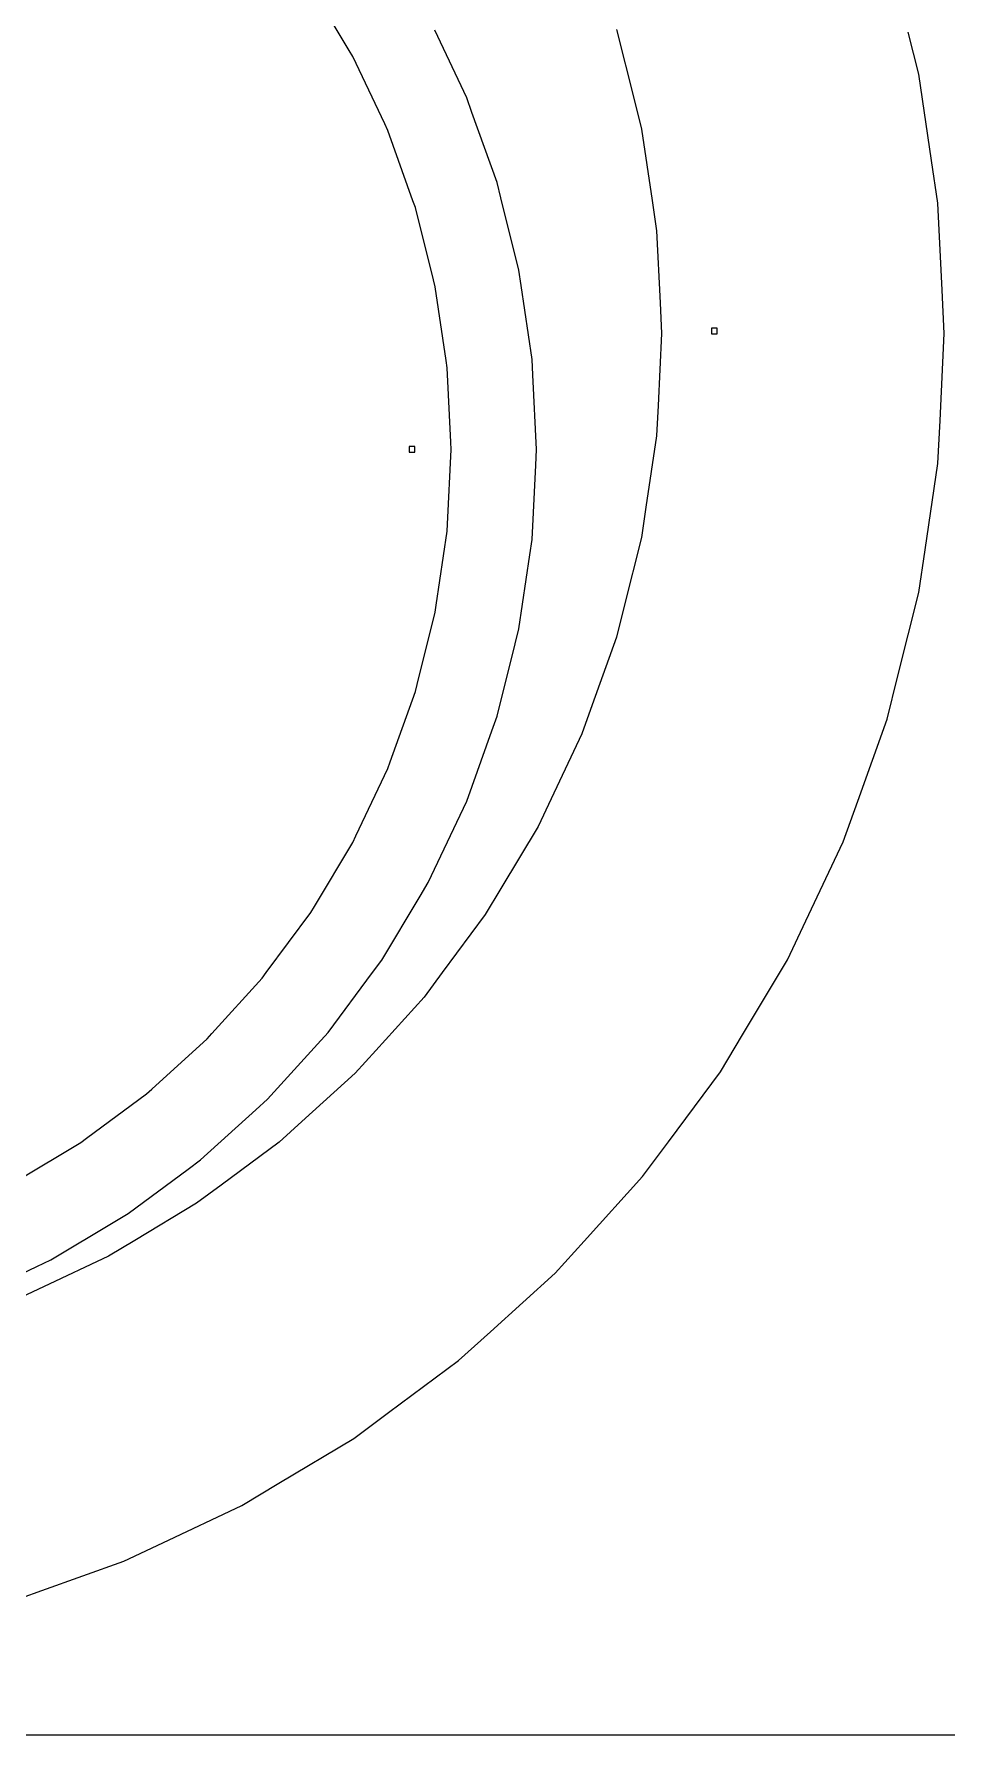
# Model space of a CAD drawing. Header units: centimetres. Extents: x -214 to 137, y -175 to 4.
# Drawn here: x 83.69 to 92.92, y -175.16 to -157.97 of the extents above; entities that cross this region are included whole.
import ezdxf

# ---------------------------------------------------------------- set-up
doc = ezdxf.new("R2010")
doc.units = ezdxf.units.CM
doc.header["$MEASUREMENT"] = 0
doc.layers.add('layer 1', color=7, linetype='Continuous')

msp = doc.modelspace()

# ---------------------------------------------------------------- linework, layer by layer
at = {"layer": 'layer 1', "color": 1, "lineweight": 9}
for points in [[(86.87754, -158.13849), (86.87754, -158.13849), (86.48954, -157.49115), (86.48954, -157.49115)], [(86.87754, -158.13849), (86.87754, -158.13849), (86.48954, -157.49115), (86.48954, -157.49115)], [(86.87754, -158.13849), (86.87754, -158.13849), (86.48954, -157.49115), (86.48954, -157.49115)], [(86.87754, -158.13849), (86.87754, -158.13849), (86.48954, -157.49115), (86.48954, -157.49115)], [(86.87754, -158.13849), (86.87754, -158.13849), (86.48954, -157.49115), (86.48954, -157.49115)], [(86.91458, -158.20032), (86.91458, -158.20032), (86.87754, -158.13849), (86.87754, -158.13849)], [(86.91458, -158.20032), (86.91458, -158.20032), (86.87754, -158.13849), (86.87754, -158.13849)], [(86.91458, -158.20032), (86.91458, -158.20032), (86.87754, -158.13849), (86.87754, -158.13849)], [(86.91458, -158.20032), (86.91458, -158.20032), (86.87754, -158.13849), (86.87754, -158.13849)], [(86.91458, -158.20032), (86.91458, -158.20032), (86.87754, -158.13849), (86.87754, -158.13849)], [(87.23727, -158.88256), (87.23727, -158.88256), (86.91458, -158.20032), (86.91458, -158.20032)], [(87.23727, -158.88256), (87.23727, -158.88256), (86.91458, -158.20032), (86.91458, -158.20032)], [(87.23727, -158.88256), (87.23727, -158.88256), (86.91458, -158.20032), (86.91458, -158.20032)], [(87.23727, -158.88256), (87.23727, -158.88256), (86.91458, -158.20032), (86.91458, -158.20032)], [(87.23727, -158.88256), (87.23727, -158.88256), (86.91458, -158.20032), (86.91458, -158.20032)], [(87.26806, -158.94769), (87.26806, -158.94769), (87.23727, -158.88256), (87.23727, -158.88256)], [(87.26806, -158.94769), (87.26806, -158.94769), (87.23727, -158.88256), (87.23727, -158.88256)], [(87.26806, -158.94769), (87.26806, -158.94769), (87.23727, -158.88256), (87.23727, -158.88256)], [(87.26806, -158.94769), (87.26806, -158.94769), (87.23727, -158.88256), (87.23727, -158.88256)], [(87.26806, -158.94769), (87.26806, -158.94769), (87.23727, -158.88256), (87.23727, -158.88256)], [(87.52231, -159.65829), (87.52231, -159.65829), (87.26806, -158.94769), (87.26806, -158.94769)], [(87.52231, -159.65829), (87.52231, -159.65829), (87.26806, -158.94769), (87.26806, -158.94769)], [(87.52231, -159.65829), (87.52231, -159.65829), (87.26806, -158.94769), (87.26806, -158.94769)], [(87.52231, -159.65829), (87.52231, -159.65829), (87.26806, -158.94769), (87.26806, -158.94769)], [(87.52231, -159.65829), (87.52231, -159.65829), (87.26806, -158.94769), (87.26806, -158.94769)], [(87.5466, -159.72612), (87.5466, -159.72612), (87.52231, -159.65829), (87.52231, -159.65829)], [(87.5466, -159.72612), (87.5466, -159.72612), (87.52231, -159.65829), (87.52231, -159.65829)], [(87.5466, -159.72612), (87.5466, -159.72612), (87.52231, -159.65829), (87.52231, -159.65829)], [(87.5466, -159.72612), (87.5466, -159.72612), (87.52231, -159.65829), (87.52231, -159.65829)], [(87.5466, -159.72612), (87.5466, -159.72612), (87.52231, -159.65829), (87.52231, -159.65829)], [(87.72998, -160.45823), (87.72998, -160.45823), (87.5466, -159.72612), (87.5466, -159.72612)], [(87.72998, -160.45823), (87.72998, -160.45823), (87.5466, -159.72612), (87.5466, -159.72612)], [(87.72998, -160.45823), (87.72998, -160.45823), (87.5466, -159.72612), (87.5466, -159.72612)], [(87.72998, -160.45823), (87.72998, -160.45823), (87.5466, -159.72612), (87.5466, -159.72612)], [(87.72998, -160.45823), (87.72998, -160.45823), (87.5466, -159.72612), (87.5466, -159.72612)], [(87.74748, -160.52812), (87.74748, -160.52812), (87.72998, -160.45823), (87.72998, -160.45823)], [(87.74748, -160.52812), (87.74748, -160.52812), (87.72998, -160.45823), (87.72998, -160.45823)], [(87.74748, -160.52812), (87.74748, -160.52812), (87.72998, -160.45823), (87.72998, -160.45823)], [(87.74748, -160.52812), (87.74748, -160.52812), (87.72998, -160.45823), (87.72998, -160.45823)], [(87.74748, -160.52812), (87.74748, -160.52812), (87.72998, -160.45823), (87.72998, -160.45823)], [(87.85821, -161.27467), (87.85821, -161.27467), (87.74748, -160.52812), (87.74748, -160.52812)], [(87.85821, -161.27467), (87.85821, -161.27467), (87.74748, -160.52812), (87.74748, -160.52812)], [(87.85821, -161.27467), (87.85821, -161.27467), (87.74748, -160.52812), (87.74748, -160.52812)], [(87.85821, -161.27467), (87.85821, -161.27467), (87.74748, -160.52812), (87.74748, -160.52812)], [(87.85821, -161.27467), (87.85821, -161.27467), (87.74748, -160.52812), (87.74748, -160.52812)], [(87.86881, -161.34594), (87.86881, -161.34594), (87.85821, -161.27467), (87.85821, -161.27467)], [(87.86881, -161.34594), (87.86881, -161.34594), (87.85821, -161.27467), (87.85821, -161.27467)], [(87.86881, -161.34594), (87.86881, -161.34594), (87.85821, -161.27467), (87.85821, -161.27467)], [(87.86881, -161.34594), (87.86881, -161.34594), (87.85821, -161.27467), (87.85821, -161.27467)], [(87.86881, -161.34594), (87.86881, -161.34594), (87.85821, -161.27467), (87.85821, -161.27467)], [(87.90582, -162.09973), (87.90582, -162.09973), (87.86881, -161.34594), (87.86881, -161.34594)], [(87.90582, -162.09973), (87.90582, -162.09973), (87.86881, -161.34594), (87.86881, -161.34594)], [(87.90582, -162.09973), (87.90582, -162.09973), (87.86881, -161.34594), (87.86881, -161.34594)], [(87.90582, -162.09973), (87.90582, -162.09973), (87.86881, -161.34594), (87.86881, -161.34594)], [(87.90582, -162.09973), (87.90582, -162.09973), (87.86881, -161.34594), (87.86881, -161.34594)], [(87.90936, -162.17171), (87.90936, -162.17171), (87.90582, -162.09973), (87.90582, -162.09973)], [(87.90936, -162.17171), (87.90936, -162.17171), (87.90582, -162.09973), (87.90582, -162.09973)], [(87.90936, -162.17171), (87.90936, -162.17171), (87.90582, -162.09973), (87.90582, -162.09973)], [(87.90936, -162.17171), (87.90936, -162.17171), (87.90582, -162.09973), (87.90582, -162.09973)], [(87.90936, -162.17171), (87.90936, -162.17171), (87.90582, -162.09973), (87.90582, -162.09973)], [(87.87234, -162.9255), (87.87234, -162.9255), (87.90936, -162.17171), (87.90936, -162.17171)], [(87.87234, -162.9255), (87.87234, -162.9255), (87.90936, -162.17171), (87.90936, -162.17171)], [(87.87234, -162.9255), (87.87234, -162.9255), (87.90936, -162.17171), (87.90936, -162.17171)], [(87.87234, -162.9255), (87.87234, -162.9255), (87.90936, -162.17171), (87.90936, -162.17171)], [(87.87234, -162.9255), (87.87234, -162.9255), (87.90936, -162.17171), (87.90936, -162.17171)], [(87.8688, -162.9975), (87.8688, -162.9975), (87.87234, -162.9255), (87.87234, -162.9255)], [(87.8688, -162.9975), (87.8688, -162.9975), (87.87234, -162.9255), (87.87234, -162.9255)], [(87.8688, -162.9975), (87.8688, -162.9975), (87.87234, -162.9255), (87.87234, -162.9255)], [(87.8688, -162.9975), (87.8688, -162.9975), (87.87234, -162.9255), (87.87234, -162.9255)], [(87.8688, -162.9975), (87.8688, -162.9975), (87.87234, -162.9255), (87.87234, -162.9255)], [(87.75804, -163.74401), (87.75804, -163.74401), (87.8688, -162.9975), (87.8688, -162.9975)], [(87.75804, -163.74401), (87.75804, -163.74401), (87.8688, -162.9975), (87.8688, -162.9975)], [(87.75804, -163.74401), (87.75804, -163.74401), (87.8688, -162.9975), (87.8688, -162.9975)], [(87.75804, -163.74401), (87.75804, -163.74401), (87.8688, -162.9975), (87.8688, -162.9975)], [(87.75804, -163.74401), (87.75804, -163.74401), (87.8688, -162.9975), (87.8688, -162.9975)], [(87.56409, -164.54741), (87.56409, -164.54741), (87.74748, -163.81531), (87.74748, -163.81531)], [(87.56409, -164.54741), (87.56409, -164.54741), (87.74748, -163.81531), (87.74748, -163.81531)], [(87.56409, -164.54741), (87.56409, -164.54741), (87.74748, -163.81531), (87.74748, -163.81531)], [(87.56409, -164.54741), (87.56409, -164.54741), (87.74748, -163.81531), (87.74748, -163.81531)], [(87.56409, -164.54741), (87.56409, -164.54741), (87.74748, -163.81531), (87.74748, -163.81531)], [(87.74748, -163.81531), (87.74748, -163.81531), (87.75804, -163.74401), (87.75804, -163.74401)], [(87.74748, -163.81531), (87.74748, -163.81531), (87.75804, -163.74401), (87.75804, -163.74401)], [(87.74748, -163.81531), (87.74748, -163.81531), (87.75804, -163.74401), (87.75804, -163.74401)], [(87.74748, -163.81531), (87.74748, -163.81531), (87.75804, -163.74401), (87.75804, -163.74401)], [(87.74748, -163.81531), (87.74748, -163.81531), (87.75804, -163.74401), (87.75804, -163.74401)], [(87.29233, -165.3279), (87.29233, -165.3279), (87.5466, -164.61729), (87.5466, -164.61729)], [(87.29233, -165.3279), (87.29233, -165.3279), (87.5466, -164.61729), (87.5466, -164.61729)], [(87.29233, -165.3279), (87.29233, -165.3279), (87.5466, -164.61729), (87.5466, -164.61729)], [(87.29233, -165.3279), (87.29233, -165.3279), (87.5466, -164.61729), (87.5466, -164.61729)], [(87.29233, -165.3279), (87.29233, -165.3279), (87.5466, -164.61729), (87.5466, -164.61729)], [(87.5466, -164.61729), (87.5466, -164.61729), (87.56409, -164.54741), (87.56409, -164.54741)], [(87.5466, -164.61729), (87.5466, -164.61729), (87.56409, -164.54741), (87.56409, -164.54741)], [(87.5466, -164.61729), (87.5466, -164.61729), (87.56409, -164.54741), (87.56409, -164.54741)], [(87.5466, -164.61729), (87.5466, -164.61729), (87.56409, -164.54741), (87.56409, -164.54741)], [(87.5466, -164.61729), (87.5466, -164.61729), (87.56409, -164.54741), (87.56409, -164.54741)], [(87.26804, -165.39575), (87.26804, -165.39575), (87.29233, -165.3279), (87.29233, -165.3279)], [(87.26804, -165.39575), (87.26804, -165.39575), (87.29233, -165.3279), (87.29233, -165.3279)], [(87.26804, -165.39575), (87.26804, -165.39575), (87.29233, -165.3279), (87.29233, -165.3279)], [(87.26804, -165.39575), (87.26804, -165.39575), (87.29233, -165.3279), (87.29233, -165.3279)], [(87.26804, -165.39575), (87.26804, -165.39575), (87.29233, -165.3279), (87.29233, -165.3279)], [(86.94539, -166.07797), (86.94539, -166.07797), (87.26804, -165.39575), (87.26804, -165.39575)], [(86.94539, -166.07797), (86.94539, -166.07797), (87.26804, -165.39575), (87.26804, -165.39575)], [(86.94539, -166.07797), (86.94539, -166.07797), (87.26804, -165.39575), (87.26804, -165.39575)], [(86.94539, -166.07797), (86.94539, -166.07797), (87.26804, -165.39575), (87.26804, -165.39575)], [(86.94539, -166.07797), (86.94539, -166.07797), (87.26804, -165.39575), (87.26804, -165.39575)], [(86.52656, -166.79046), (86.52656, -166.79046), (86.91457, -166.14313), (86.91457, -166.14313)], [(86.52656, -166.79046), (86.52656, -166.79046), (86.91457, -166.14313), (86.91457, -166.14313)], [(86.52656, -166.79046), (86.52656, -166.79046), (86.91457, -166.14313), (86.91457, -166.14313)], [(86.52656, -166.79046), (86.52656, -166.79046), (86.91457, -166.14313), (86.91457, -166.14313)], [(86.52656, -166.79046), (86.52656, -166.79046), (86.91457, -166.14313), (86.91457, -166.14313)], [(86.91457, -166.14313), (86.91457, -166.14313), (86.94539, -166.07797), (86.94539, -166.07797)], [(86.91457, -166.14313), (86.91457, -166.14313), (86.94539, -166.07797), (86.94539, -166.07797)], [(86.91457, -166.14313), (86.91457, -166.14313), (86.94539, -166.07797), (86.94539, -166.07797)], [(86.91457, -166.14313), (86.91457, -166.14313), (86.94539, -166.07797), (86.94539, -166.07797)], [(86.91457, -166.14313), (86.91457, -166.14313), (86.94539, -166.07797), (86.94539, -166.07797)], [(86.03993, -167.45847), (86.03993, -167.45847), (86.48953, -166.85226), (86.48953, -166.85226)], [(86.03993, -167.45847), (86.03993, -167.45847), (86.48953, -166.85226), (86.48953, -166.85226)], [(86.03993, -167.45847), (86.03993, -167.45847), (86.48953, -166.85226), (86.48953, -166.85226)], [(86.03993, -167.45847), (86.03993, -167.45847), (86.48953, -166.85226), (86.48953, -166.85226)], [(86.03993, -167.45847), (86.03993, -167.45847), (86.48953, -166.85226), (86.48953, -166.85226)], [(86.48953, -166.85226), (86.48953, -166.85226), (86.52656, -166.79046), (86.52656, -166.79046)], [(86.48953, -166.85226), (86.48953, -166.85226), (86.52656, -166.79046), (86.52656, -166.79046)], [(86.48953, -166.85226), (86.48953, -166.85226), (86.52656, -166.79046), (86.52656, -166.79046)], [(86.48953, -166.85226), (86.48953, -166.85226), (86.52656, -166.79046), (86.52656, -166.79046)], [(86.48953, -166.85226), (86.48953, -166.85226), (86.52656, -166.79046), (86.52656, -166.79046)], [(85.49019, -168.07552), (85.49019, -168.07552), (85.997, -167.51635), (85.997, -167.51635)], [(85.49019, -168.07552), (85.49019, -168.07552), (85.997, -167.51635), (85.997, -167.51635)], [(85.49019, -168.07552), (85.49019, -168.07552), (85.997, -167.51635), (85.997, -167.51635)], [(85.49019, -168.07552), (85.49019, -168.07552), (85.997, -167.51635), (85.997, -167.51635)], [(85.49019, -168.07552), (85.49019, -168.07552), (85.997, -167.51635), (85.997, -167.51635)], [(85.997, -167.51635), (85.997, -167.51635), (86.03993, -167.45847), (86.03993, -167.45847)], [(85.997, -167.51635), (85.997, -167.51635), (86.03993, -167.45847), (86.03993, -167.45847)], [(85.997, -167.51635), (85.997, -167.51635), (86.03993, -167.45847), (86.03993, -167.45847)], [(85.997, -167.51635), (85.997, -167.51635), (86.03993, -167.45847), (86.03993, -167.45847)], [(85.997, -167.51635), (85.997, -167.51635), (86.03993, -167.45847), (86.03993, -167.45847)], [(85.44178, -168.12894), (85.44178, -168.12894), (85.49019, -168.07552), (85.49019, -168.07552)], [(85.44178, -168.12894), (85.44178, -168.12894), (85.49019, -168.07552), (85.49019, -168.07552)], [(85.44178, -168.12894), (85.44178, -168.12894), (85.49019, -168.07552), (85.49019, -168.07552)], [(85.44178, -168.12894), (85.44178, -168.12894), (85.49019, -168.07552), (85.49019, -168.07552)], [(85.44178, -168.12894), (85.44178, -168.12894), (85.49019, -168.07552), (85.49019, -168.07552)], [(84.88259, -168.63575), (84.88259, -168.63575), (85.44178, -168.12894), (85.44178, -168.12894)], [(84.88259, -168.63575), (84.88259, -168.63575), (85.44178, -168.12894), (85.44178, -168.12894)], [(84.88259, -168.63575), (84.88259, -168.63575), (85.44178, -168.12894), (85.44178, -168.12894)], [(84.88259, -168.63575), (84.88259, -168.63575), (85.44178, -168.12894), (85.44178, -168.12894)], [(84.88259, -168.63575), (84.88259, -168.63575), (85.44178, -168.12894), (85.44178, -168.12894)], [(84.22299, -169.13373), (84.22299, -169.13373), (84.82919, -168.68416), (84.82919, -168.68416)], [(84.22299, -169.13373), (84.22299, -169.13373), (84.82919, -168.68416), (84.82919, -168.68416)], [(84.22299, -169.13373), (84.22299, -169.13373), (84.82919, -168.68416), (84.82919, -168.68416)], [(84.22299, -169.13373), (84.22299, -169.13373), (84.82919, -168.68416), (84.82919, -168.68416)], [(84.22299, -169.13373), (84.22299, -169.13373), (84.82919, -168.68416), (84.82919, -168.68416)], [(84.82919, -168.68416), (84.82919, -168.68416), (84.88259, -168.63575), (84.88259, -168.63575)], [(84.82919, -168.68416), (84.82919, -168.68416), (84.88259, -168.63575), (84.88259, -168.63575)], [(84.82919, -168.68416), (84.82919, -168.68416), (84.88259, -168.63575), (84.88259, -168.63575)], [(84.82919, -168.68416), (84.82919, -168.68416), (84.88259, -168.63575), (84.88259, -168.63575)], [(84.82919, -168.68416), (84.82919, -168.68416), (84.88259, -168.63575), (84.88259, -168.63575)], [(84.16512, -169.17666), (84.16512, -169.17666), (84.22299, -169.13373), (84.22299, -169.13373)], [(84.16512, -169.17666), (84.16512, -169.17666), (84.22299, -169.13373), (84.22299, -169.13373)], [(84.16512, -169.17666), (84.16512, -169.17666), (84.22299, -169.13373), (84.22299, -169.13373)], [(84.16512, -169.17666), (84.16512, -169.17666), (84.22299, -169.13373), (84.22299, -169.13373)], [(84.16512, -169.17666), (84.16512, -169.17666), (84.22299, -169.13373), (84.22299, -169.13373)], [(83.5178, -169.56463), (83.5178, -169.56463), (84.16512, -169.17666), (84.16512, -169.17666)], [(83.5178, -169.56463), (83.5178, -169.56463), (84.16512, -169.17666), (84.16512, -169.17666)], [(83.5178, -169.56463), (83.5178, -169.56463), (84.16512, -169.17666), (84.16512, -169.17666)], [(83.5178, -169.56463), (83.5178, -169.56463), (84.16512, -169.17666), (84.16512, -169.17666)], [(83.5178, -169.56463), (83.5178, -169.56463), (84.16512, -169.17666), (84.16512, -169.17666)]]:
    msp.add_open_spline(points, degree=3, dxfattribs=at)
at = {"layer": 'layer 1', "color": 5, "lineweight": 9}
for points in [[(88.06534, -158.61746), (88.06534, -158.61746), (87.74311, -157.93618), (87.74311, -157.93618)], [(88.06534, -158.61746), (88.06534, -158.61746), (87.74311, -157.93618), (87.74311, -157.93618)], [(88.06534, -158.61746), (88.06534, -158.61746), (87.74311, -157.93618), (87.74311, -157.93618)], [(88.06534, -158.61746), (88.06534, -158.61746), (87.74311, -157.93618), (87.74311, -157.93618)], [(88.06534, -158.61746), (88.06534, -158.61746), (87.74311, -157.93618), (87.74311, -157.93618)], [(89.58003, -157.92944), (89.58003, -157.92944), (89.75713, -158.63649), (89.75713, -158.63649)], [(92.63448, -158.37855), (92.63448, -158.37855), (92.52855, -157.95566), (92.52855, -157.95566)], [(92.7639, -159.25106), (92.7639, -159.25106), (92.63448, -158.37855), (92.63448, -158.37855)], [(88.1185, -158.76605), (88.1185, -158.76605), (88.06534, -158.61746), (88.06534, -158.61746)], [(88.1185, -158.76605), (88.1185, -158.76605), (88.06534, -158.61746), (88.06534, -158.61746)], [(88.1185, -158.76605), (88.1185, -158.76605), (88.06534, -158.61746), (88.06534, -158.61746)], [(88.1185, -158.76605), (88.1185, -158.76605), (88.06534, -158.61746), (88.06534, -158.61746)], [(88.1185, -158.76605), (88.1185, -158.76605), (88.06534, -158.61746), (88.06534, -158.61746)], [(89.75713, -158.63649), (89.75713, -158.63649), (89.83214, -158.93596), (89.83214, -158.93596)], [(88.37239, -159.47563), (88.37239, -159.47563), (88.1185, -158.76605), (88.1185, -158.76605)], [(88.37239, -159.47563), (88.37239, -159.47563), (88.1185, -158.76605), (88.1185, -158.76605)], [(88.37239, -159.47563), (88.37239, -159.47563), (88.1185, -158.76605), (88.1185, -158.76605)], [(88.37239, -159.47563), (88.37239, -159.47563), (88.1185, -158.76605), (88.1185, -158.76605)], [(88.37239, -159.47563), (88.37239, -159.47563), (88.1185, -158.76605), (88.1185, -158.76605)], [(89.83214, -158.93596), (89.83214, -158.93596), (89.93909, -159.65696), (89.93909, -159.65696)], [(92.82786, -159.6823), (92.82786, -159.6823), (92.7639, -159.25106), (92.7639, -159.25106)], [(88.41074, -159.62872), (88.41074, -159.62872), (88.37239, -159.47563), (88.37239, -159.47563)], [(88.41074, -159.62872), (88.41074, -159.62872), (88.37239, -159.47563), (88.37239, -159.47563)], [(88.41074, -159.62872), (88.41074, -159.62872), (88.37239, -159.47563), (88.37239, -159.47563)], [(88.41074, -159.62872), (88.41074, -159.62872), (88.37239, -159.47563), (88.37239, -159.47563)], [(88.41074, -159.62872), (88.41074, -159.62872), (88.37239, -159.47563), (88.37239, -159.47563)], [(88.59385, -160.35978), (88.59385, -160.35978), (88.41074, -159.62872), (88.41074, -159.62872)], [(88.59385, -160.35978), (88.59385, -160.35978), (88.41074, -159.62872), (88.41074, -159.62872)], [(88.59385, -160.35978), (88.59385, -160.35978), (88.41074, -159.62872), (88.41074, -159.62872)], [(88.59385, -160.35978), (88.59385, -160.35978), (88.41074, -159.62872), (88.41074, -159.62872)], [(88.59385, -160.35978), (88.59385, -160.35978), (88.41074, -159.62872), (88.41074, -159.62872)], [(89.93909, -159.65696), (89.93909, -159.65696), (89.98439, -159.96234), (89.98439, -159.96234)], [(92.87114, -160.56329), (92.87114, -160.56329), (92.82786, -159.6823), (92.82786, -159.6823)], [(89.98439, -159.96234), (89.98439, -159.96234), (90.02015, -160.69036), (90.02015, -160.69036)], [(88.61701, -160.51588), (88.61701, -160.51588), (88.59385, -160.35978), (88.59385, -160.35978)], [(88.61701, -160.51588), (88.61701, -160.51588), (88.59385, -160.35978), (88.59385, -160.35978)], [(88.61701, -160.51588), (88.61701, -160.51588), (88.59385, -160.35978), (88.59385, -160.35978)], [(88.61701, -160.51588), (88.61701, -160.51588), (88.59385, -160.35978), (88.59385, -160.35978)], [(88.61701, -160.51588), (88.61701, -160.51588), (88.59385, -160.35978), (88.59385, -160.35978)], [(88.72759, -161.26137), (88.72759, -161.26137), (88.61701, -160.51588), (88.61701, -160.51588)], [(88.72759, -161.26137), (88.72759, -161.26137), (88.61701, -160.51588), (88.61701, -160.51588)], [(88.72759, -161.26137), (88.72759, -161.26137), (88.61701, -160.51588), (88.61701, -160.51588)], [(88.72759, -161.26137), (88.72759, -161.26137), (88.61701, -160.51588), (88.61701, -160.51588)], [(88.72759, -161.26137), (88.72759, -161.26137), (88.61701, -160.51588), (88.61701, -160.51588)], [(90.02015, -160.69036), (90.02015, -160.69036), (90.0353, -160.99871), (90.0353, -160.99871)], [(92.89253, -160.99872), (92.89253, -160.99872), (92.87114, -160.56329), (92.87114, -160.56329)], [(90.0353, -160.99871), (90.0353, -160.99871), (89.99953, -161.72673), (89.99953, -161.72673)], [(90.59621, -160.94628), (90.59621, -160.94628), (90.53906, -160.94628), (90.53906, -160.94628)], [(90.53906, -160.94628), (90.53906, -160.94628), (90.53906, -161.00343), (90.53906, -161.00343)], [(90.53906, -161.00343), (90.53906, -161.00343), (90.59621, -161.00343), (90.59621, -161.00343)], [(90.59621, -161.00343), (90.59621, -161.00343), (90.59621, -160.94628), (90.59621, -160.94628)], [(92.84925, -161.87971), (92.84925, -161.87971), (92.89253, -160.99872), (92.89253, -160.99872)], [(88.73533, -161.41899), (88.73533, -161.41899), (88.72759, -161.26137), (88.72759, -161.26137)], [(88.73533, -161.41899), (88.73533, -161.41899), (88.72759, -161.26137), (88.72759, -161.26137)], [(88.73533, -161.41899), (88.73533, -161.41899), (88.72759, -161.26137), (88.72759, -161.26137)], [(88.73533, -161.41899), (88.73533, -161.41899), (88.72759, -161.26137), (88.72759, -161.26137)], [(88.73533, -161.41899), (88.73533, -161.41899), (88.72759, -161.26137), (88.72759, -161.26137)], [(88.77231, -162.17172), (88.77231, -162.17172), (88.73533, -161.41899), (88.73533, -161.41899)], [(88.77231, -162.17172), (88.77231, -162.17172), (88.73533, -161.41899), (88.73533, -161.41899)], [(88.77231, -162.17172), (88.77231, -162.17172), (88.73533, -161.41899), (88.73533, -161.41899)], [(88.77231, -162.17172), (88.77231, -162.17172), (88.73533, -161.41899), (88.73533, -161.41899)], [(88.77231, -162.17172), (88.77231, -162.17172), (88.73533, -161.41899), (88.73533, -161.41899)], [(89.99953, -161.72673), (89.99953, -161.72673), (89.98438, -162.03508), (89.98438, -162.03508)], [(92.82785, -162.31515), (92.82785, -162.31515), (92.84925, -161.87971), (92.84925, -161.87971)], [(89.98438, -162.03508), (89.98438, -162.03508), (89.87743, -162.75608), (89.87743, -162.75608)], [(87.54141, -162.14311), (87.54141, -162.14311), (87.48426, -162.14311), (87.48426, -162.14311)], [(87.48426, -162.14311), (87.48426, -162.14311), (87.48426, -162.20026), (87.48426, -162.20026)], [(87.54141, -162.14311), (87.54141, -162.14311), (87.48426, -162.14311), (87.48426, -162.14311)], [(87.48426, -162.14311), (87.48426, -162.14311), (87.48426, -162.20026), (87.48426, -162.20026)], [(87.54141, -162.14311), (87.54141, -162.14311), (87.48426, -162.14311), (87.48426, -162.14311)], [(87.48426, -162.14311), (87.48426, -162.14311), (87.48426, -162.20026), (87.48426, -162.20026)], [(87.54141, -162.14311), (87.54141, -162.14311), (87.48426, -162.14311), (87.48426, -162.14311)], [(87.48426, -162.14311), (87.48426, -162.14311), (87.48426, -162.20026), (87.48426, -162.20026)], [(87.54141, -162.14311), (87.54141, -162.14311), (87.48426, -162.14311), (87.48426, -162.14311)], [(87.48426, -162.14311), (87.48426, -162.14311), (87.48426, -162.20026), (87.48426, -162.20026)], [(87.48426, -162.20026), (87.48426, -162.20026), (87.54141, -162.20026), (87.54141, -162.20026)], [(87.48426, -162.20026), (87.48426, -162.20026), (87.54141, -162.20026), (87.54141, -162.20026)], [(87.48426, -162.20026), (87.48426, -162.20026), (87.54141, -162.20026), (87.54141, -162.20026)], [(87.48426, -162.20026), (87.48426, -162.20026), (87.54141, -162.20026), (87.54141, -162.20026)], [(87.48426, -162.20026), (87.48426, -162.20026), (87.54141, -162.20026), (87.54141, -162.20026)], [(87.54141, -162.20026), (87.54141, -162.20026), (87.54141, -162.14311), (87.54141, -162.14311)], [(87.54141, -162.20026), (87.54141, -162.20026), (87.54141, -162.14311), (87.54141, -162.14311)], [(87.54141, -162.20026), (87.54141, -162.20026), (87.54141, -162.14311), (87.54141, -162.14311)], [(87.54141, -162.20026), (87.54141, -162.20026), (87.54141, -162.14311), (87.54141, -162.14311)], [(87.54141, -162.20026), (87.54141, -162.20026), (87.54141, -162.14311), (87.54141, -162.14311)], [(88.76456, -162.32935), (88.76456, -162.32935), (88.77231, -162.17172), (88.77231, -162.17172)], [(88.76456, -162.32935), (88.76456, -162.32935), (88.77231, -162.17172), (88.77231, -162.17172)], [(88.76456, -162.32935), (88.76456, -162.32935), (88.77231, -162.17172), (88.77231, -162.17172)], [(88.76456, -162.32935), (88.76456, -162.32935), (88.77231, -162.17172), (88.77231, -162.17172)], [(88.76456, -162.32935), (88.76456, -162.32935), (88.77231, -162.17172), (88.77231, -162.17172)], [(88.72758, -163.08208), (88.72758, -163.08208), (88.76456, -162.32935), (88.76456, -162.32935)], [(88.72758, -163.08208), (88.72758, -163.08208), (88.76456, -162.32935), (88.76456, -162.32935)], [(88.72758, -163.08208), (88.72758, -163.08208), (88.76456, -162.32935), (88.76456, -162.32935)], [(88.72758, -163.08208), (88.72758, -163.08208), (88.76456, -162.32935), (88.76456, -162.32935)], [(88.72758, -163.08208), (88.72758, -163.08208), (88.76456, -162.32935), (88.76456, -162.32935)], [(92.69843, -163.18765), (92.69843, -163.18765), (92.82785, -162.31515), (92.82785, -162.31515)], [(89.87743, -162.75608), (89.87743, -162.75608), (89.83212, -163.06146), (89.83212, -163.06146)], [(88.70442, -163.23819), (88.70442, -163.23819), (88.72758, -163.08208), (88.72758, -163.08208)], [(88.70442, -163.23819), (88.70442, -163.23819), (88.72758, -163.08208), (88.72758, -163.08208)], [(88.70442, -163.23819), (88.70442, -163.23819), (88.72758, -163.08208), (88.72758, -163.08208)], [(88.70442, -163.23819), (88.70442, -163.23819), (88.72758, -163.08208), (88.72758, -163.08208)], [(88.70442, -163.23819), (88.70442, -163.23819), (88.72758, -163.08208), (88.72758, -163.08208)], [(89.83212, -163.06146), (89.83212, -163.06146), (89.65502, -163.76851), (89.65502, -163.76851)], [(88.59384, -163.98366), (88.59384, -163.98366), (88.70442, -163.23819), (88.70442, -163.23819)], [(88.59384, -163.98366), (88.59384, -163.98366), (88.70442, -163.23819), (88.70442, -163.23819)], [(88.59384, -163.98366), (88.59384, -163.98366), (88.70442, -163.23819), (88.70442, -163.23819)], [(88.59384, -163.98366), (88.59384, -163.98366), (88.70442, -163.23819), (88.70442, -163.23819)], [(88.59384, -163.98366), (88.59384, -163.98366), (88.70442, -163.23819), (88.70442, -163.23819)], [(92.63446, -163.61889), (92.63446, -163.61889), (92.69843, -163.18765), (92.69843, -163.18765)], [(92.42014, -164.4745), (92.42014, -164.4745), (92.63446, -163.61889), (92.63446, -163.61889)], [(89.65502, -163.76851), (89.65502, -163.76851), (89.58, -164.06798), (89.58, -164.06798)], [(88.5555, -164.13675), (88.5555, -164.13675), (88.59384, -163.98366), (88.59384, -163.98366)], [(88.5555, -164.13675), (88.5555, -164.13675), (88.59384, -163.98366), (88.59384, -163.98366)], [(88.5555, -164.13675), (88.5555, -164.13675), (88.59384, -163.98366), (88.59384, -163.98366)], [(88.5555, -164.13675), (88.5555, -164.13675), (88.59384, -163.98366), (88.59384, -163.98366)], [(88.5555, -164.13675), (88.5555, -164.13675), (88.59384, -163.98366), (88.59384, -163.98366)], [(88.37238, -164.8678), (88.37238, -164.8678), (88.5555, -164.13675), (88.5555, -164.13675)], [(88.37238, -164.8678), (88.37238, -164.8678), (88.5555, -164.13675), (88.5555, -164.13675)], [(88.37238, -164.8678), (88.37238, -164.8678), (88.5555, -164.13675), (88.5555, -164.13675)], [(88.37238, -164.8678), (88.37238, -164.8678), (88.5555, -164.13675), (88.5555, -164.13675)], [(88.37238, -164.8678), (88.37238, -164.8678), (88.5555, -164.13675), (88.5555, -164.13675)], [(89.58, -164.06798), (89.58, -164.06798), (89.33444, -164.75427), (89.33444, -164.75427)], [(92.31421, -164.8974), (92.31421, -164.8974), (92.42014, -164.4745), (92.42014, -164.4745)], [(89.33444, -164.75427), (89.33444, -164.75427), (89.23044, -165.04494), (89.23044, -165.04494)], [(88.06531, -165.72597), (88.06531, -165.72597), (88.31921, -165.01639), (88.31921, -165.01639)], [(88.06531, -165.72597), (88.06531, -165.72597), (88.31921, -165.01639), (88.31921, -165.01639)], [(88.06531, -165.72597), (88.06531, -165.72597), (88.31921, -165.01639), (88.31921, -165.01639)], [(88.06531, -165.72597), (88.06531, -165.72597), (88.31921, -165.01639), (88.31921, -165.01639)], [(88.06531, -165.72597), (88.06531, -165.72597), (88.31921, -165.01639), (88.31921, -165.01639)], [(88.31921, -165.01639), (88.31921, -165.01639), (88.37238, -164.8678), (88.37238, -164.8678)], [(88.31921, -165.01639), (88.31921, -165.01639), (88.37238, -164.8678), (88.37238, -164.8678)], [(88.31921, -165.01639), (88.31921, -165.01639), (88.37238, -164.8678), (88.37238, -164.8678)], [(88.31921, -165.01639), (88.31921, -165.01639), (88.37238, -164.8678), (88.37238, -164.8678)], [(88.31921, -165.01639), (88.31921, -165.01639), (88.37238, -164.8678), (88.37238, -164.8678)], [(92.01705, -165.72789), (92.01705, -165.72789), (92.31421, -164.8974), (92.31421, -164.8974)], [(89.23044, -165.04494), (89.23044, -165.04494), (88.91879, -165.70385), (88.91879, -165.70385)], [(88.91879, -165.70385), (88.91879, -165.70385), (88.78679, -165.98294), (88.78679, -165.98294)], [(87.67561, -166.54992), (87.67561, -166.54992), (87.99783, -165.86863), (87.99783, -165.86863)], [(87.67561, -166.54992), (87.67561, -166.54992), (87.99783, -165.86863), (87.99783, -165.86863)], [(87.67561, -166.54992), (87.67561, -166.54992), (87.99783, -165.86863), (87.99783, -165.86863)], [(87.67561, -166.54992), (87.67561, -166.54992), (87.99783, -165.86863), (87.99783, -165.86863)], [(87.67561, -166.54992), (87.67561, -166.54992), (87.99783, -165.86863), (87.99783, -165.86863)], [(87.99783, -165.86863), (87.99783, -165.86863), (88.06531, -165.72597), (88.06531, -165.72597)], [(87.99783, -165.86863), (87.99783, -165.86863), (88.06531, -165.72597), (88.06531, -165.72597)], [(87.99783, -165.86863), (87.99783, -165.86863), (88.06531, -165.72597), (88.06531, -165.72597)], [(87.99783, -165.86863), (87.99783, -165.86863), (88.06531, -165.72597), (88.06531, -165.72597)], [(87.99783, -165.86863), (87.99783, -165.86863), (88.06531, -165.72597), (88.06531, -165.72597)], [(91.87018, -166.13837), (91.87018, -166.13837), (92.01705, -165.72789), (92.01705, -165.72789)], [(88.78679, -165.98294), (88.78679, -165.98294), (88.41207, -166.60812), (88.41207, -166.60812)], [(91.49305, -166.93573), (91.49305, -166.93573), (91.87018, -166.13837), (91.87018, -166.13837)], [(87.59448, -166.68528), (87.59448, -166.68528), (87.67561, -166.54992), (87.67561, -166.54992)], [(87.59448, -166.68528), (87.59448, -166.68528), (87.67561, -166.54992), (87.67561, -166.54992)], [(87.59448, -166.68528), (87.59448, -166.68528), (87.67561, -166.54992), (87.67561, -166.54992)], [(87.59448, -166.68528), (87.59448, -166.68528), (87.67561, -166.54992), (87.67561, -166.54992)], [(87.59448, -166.68528), (87.59448, -166.68528), (87.67561, -166.54992), (87.67561, -166.54992)], [(87.20703, -167.33169), (87.20703, -167.33169), (87.59448, -166.68528), (87.59448, -166.68528)], [(87.20703, -167.33169), (87.20703, -167.33169), (87.59448, -166.68528), (87.59448, -166.68528)], [(87.20703, -167.33169), (87.20703, -167.33169), (87.59448, -166.68528), (87.59448, -166.68528)], [(87.20703, -167.33169), (87.20703, -167.33169), (87.59448, -166.68528), (87.59448, -166.68528)], [(87.20703, -167.33169), (87.20703, -167.33169), (87.59448, -166.68528), (87.59448, -166.68528)], [(88.41207, -166.60812), (88.41207, -166.60812), (88.25335, -166.87293), (88.25335, -166.87293)], [(88.25335, -166.87293), (88.25335, -166.87293), (87.81915, -167.45837), (87.81915, -167.45837)], [(91.30665, -167.32983), (91.30665, -167.32983), (91.49305, -166.93573), (91.49305, -166.93573)], [(87.11302, -167.45845), (87.11302, -167.45845), (87.20703, -167.33169), (87.20703, -167.33169)], [(87.11302, -167.45845), (87.11302, -167.45845), (87.20703, -167.33169), (87.20703, -167.33169)], [(87.11302, -167.45845), (87.11302, -167.45845), (87.20703, -167.33169), (87.20703, -167.33169)], [(87.11302, -167.45845), (87.11302, -167.45845), (87.20703, -167.33169), (87.20703, -167.33169)], [(87.11302, -167.45845), (87.11302, -167.45845), (87.20703, -167.33169), (87.20703, -167.33169)], [(90.85318, -168.08639), (90.85318, -168.08639), (91.30665, -167.32983), (91.30665, -167.32983)], [(86.66408, -168.06378), (86.66408, -168.06378), (87.11302, -167.45845), (87.11302, -167.45845)], [(86.66408, -168.06378), (86.66408, -168.06378), (87.11302, -167.45845), (87.11302, -167.45845)], [(86.66408, -168.06378), (86.66408, -168.06378), (87.11302, -167.45845), (87.11302, -167.45845)], [(86.66408, -168.06378), (86.66408, -168.06378), (87.11302, -167.45845), (87.11302, -167.45845)], [(86.66408, -168.06378), (86.66408, -168.06378), (87.11302, -167.45845), (87.11302, -167.45845)], [(87.81915, -167.45837), (87.81915, -167.45837), (87.63524, -167.70634), (87.63524, -167.70634)], [(87.63524, -167.70634), (87.63524, -167.70634), (87.14575, -168.24642), (87.14575, -168.24642)], [(86.5581, -168.18071), (86.5581, -168.18071), (86.66408, -168.06378), (86.66408, -168.06378)], [(86.5581, -168.18071), (86.5581, -168.18071), (86.66408, -168.06378), (86.66408, -168.06378)], [(86.5581, -168.18071), (86.5581, -168.18071), (86.66408, -168.06378), (86.66408, -168.06378)], [(86.5581, -168.18071), (86.5581, -168.18071), (86.66408, -168.06378), (86.66408, -168.06378)], [(86.5581, -168.18071), (86.5581, -168.18071), (86.66408, -168.06378), (86.66408, -168.06378)], [(90.62905, -168.46033), (90.62905, -168.46033), (90.85318, -168.08639), (90.85318, -168.08639)], [(86.05198, -168.73912), (86.05198, -168.73912), (86.5581, -168.18071), (86.5581, -168.18071)], [(86.05198, -168.73912), (86.05198, -168.73912), (86.5581, -168.18071), (86.5581, -168.18071)], [(86.05198, -168.73912), (86.05198, -168.73912), (86.5581, -168.18071), (86.5581, -168.18071)], [(86.05198, -168.73912), (86.05198, -168.73912), (86.5581, -168.18071), (86.5581, -168.18071)], [(86.05198, -168.73912), (86.05198, -168.73912), (86.5581, -168.18071), (86.5581, -168.18071)], [(87.14575, -168.24642), (87.14575, -168.24642), (86.93842, -168.47517), (86.93842, -168.47517)], [(90.10361, -169.1688), (90.10361, -169.1688), (90.62905, -168.46033), (90.62905, -168.46033)], [(86.93842, -168.47517), (86.93842, -168.47517), (86.39835, -168.96466), (86.39835, -168.96466)], [(85.93504, -168.8451), (85.93504, -168.8451), (86.05198, -168.73912), (86.05198, -168.73912)], [(85.93504, -168.8451), (85.93504, -168.8451), (86.05198, -168.73912), (86.05198, -168.73912)], [(85.93504, -168.8451), (85.93504, -168.8451), (86.05198, -168.73912), (86.05198, -168.73912)], [(85.93504, -168.8451), (85.93504, -168.8451), (86.05198, -168.73912), (86.05198, -168.73912)], [(85.93504, -168.8451), (85.93504, -168.8451), (86.05198, -168.73912), (86.05198, -168.73912)], [(85.37664, -169.35121), (85.37664, -169.35121), (85.93504, -168.8451), (85.93504, -168.8451)], [(85.37664, -169.35121), (85.37664, -169.35121), (85.93504, -168.8451), (85.93504, -168.8451)], [(85.37664, -169.35121), (85.37664, -169.35121), (85.93504, -168.8451), (85.93504, -168.8451)], [(85.37664, -169.35121), (85.37664, -169.35121), (85.93504, -168.8451), (85.93504, -168.8451)], [(85.37664, -169.35121), (85.37664, -169.35121), (85.93504, -168.8451), (85.93504, -168.8451)], [(86.39835, -168.96466), (86.39835, -168.96466), (86.1696, -169.17198), (86.1696, -169.17198)], [(86.1696, -169.17198), (86.1696, -169.17198), (85.58414, -169.60618), (85.58414, -169.60618)], [(89.84391, -169.51896), (89.84391, -169.51896), (90.10361, -169.1688), (90.10361, -169.1688)], [(84.64455, -169.89416), (84.64455, -169.89416), (85.24988, -169.44522), (85.24988, -169.44522)], [(84.64455, -169.89416), (84.64455, -169.89416), (85.24988, -169.44522), (85.24988, -169.44522)], [(84.64455, -169.89416), (84.64455, -169.89416), (85.24988, -169.44522), (85.24988, -169.44522)], [(84.64455, -169.89416), (84.64455, -169.89416), (85.24988, -169.44522), (85.24988, -169.44522)], [(84.64455, -169.89416), (84.64455, -169.89416), (85.24988, -169.44522), (85.24988, -169.44522)], [(85.24988, -169.44522), (85.24988, -169.44522), (85.37664, -169.35121), (85.37664, -169.35121)], [(85.24988, -169.44522), (85.24988, -169.44522), (85.37664, -169.35121), (85.37664, -169.35121)], [(85.24988, -169.44522), (85.24988, -169.44522), (85.37664, -169.35121), (85.37664, -169.35121)], [(85.24988, -169.44522), (85.24988, -169.44522), (85.37664, -169.35121), (85.37664, -169.35121)], [(85.24988, -169.44522), (85.24988, -169.44522), (85.37664, -169.35121), (85.37664, -169.35121)], [(85.58414, -169.60618), (85.58414, -169.60618), (85.33617, -169.79009), (85.33617, -169.79009)], [(89.25156, -170.17252), (89.25156, -170.17252), (89.84391, -169.51896), (89.84391, -169.51896)], [(85.33617, -169.79009), (85.33617, -169.79009), (84.71098, -170.16481), (84.71098, -170.16481)], [(83.86277, -170.36274), (83.86277, -170.36274), (84.50919, -169.9753), (84.50919, -169.9753)], [(83.86277, -170.36274), (83.86277, -170.36274), (84.50919, -169.9753), (84.50919, -169.9753)], [(83.86277, -170.36274), (83.86277, -170.36274), (84.50919, -169.9753), (84.50919, -169.9753)], [(83.86277, -170.36274), (83.86277, -170.36274), (84.50919, -169.9753), (84.50919, -169.9753)], [(83.86277, -170.36274), (83.86277, -170.36274), (84.50919, -169.9753), (84.50919, -169.9753)], [(84.50919, -169.9753), (84.50919, -169.9753), (84.64455, -169.89416), (84.64455, -169.89416)], [(84.50919, -169.9753), (84.50919, -169.9753), (84.64455, -169.89416), (84.64455, -169.89416)], [(84.50919, -169.9753), (84.50919, -169.9753), (84.64455, -169.89416), (84.64455, -169.89416)], [(84.50919, -169.9753), (84.50919, -169.9753), (84.64455, -169.89416), (84.64455, -169.89416)], [(84.50919, -169.9753), (84.50919, -169.9753), (84.64455, -169.89416), (84.64455, -169.89416)], [(84.71098, -170.16481), (84.71098, -170.16481), (84.44618, -170.32353), (84.44618, -170.32353)], [(88.95879, -170.49554), (88.95879, -170.49554), (89.25156, -170.17252), (89.25156, -170.17252)], [(84.44618, -170.32353), (84.44618, -170.32353), (83.78727, -170.63517), (83.78727, -170.63517)], [(83.03883, -170.75244), (83.03883, -170.75244), (83.7201, -170.43022), (83.7201, -170.43022)], [(83.03883, -170.75244), (83.03883, -170.75244), (83.7201, -170.43022), (83.7201, -170.43022)], [(83.03883, -170.75244), (83.03883, -170.75244), (83.7201, -170.43022), (83.7201, -170.43022)], [(83.03883, -170.75244), (83.03883, -170.75244), (83.7201, -170.43022), (83.7201, -170.43022)], [(83.03883, -170.75244), (83.03883, -170.75244), (83.7201, -170.43022), (83.7201, -170.43022)], [(83.7201, -170.43022), (83.7201, -170.43022), (83.86277, -170.36274), (83.86277, -170.36274)], [(83.7201, -170.43022), (83.7201, -170.43022), (83.86277, -170.36274), (83.86277, -170.36274)], [(83.7201, -170.43022), (83.7201, -170.43022), (83.86277, -170.36274), (83.86277, -170.36274)], [(83.7201, -170.43022), (83.7201, -170.43022), (83.86277, -170.36274), (83.86277, -170.36274)], [(83.7201, -170.43022), (83.7201, -170.43022), (83.86277, -170.36274), (83.86277, -170.36274)], [(88.30523, -171.08789), (88.30523, -171.08789), (88.95879, -170.49554), (88.95879, -170.49554)], [(83.78727, -170.63517), (83.78727, -170.63517), (83.50819, -170.76717), (83.50819, -170.76717)], [(87.9822, -171.38066), (87.9822, -171.38066), (88.30523, -171.08789), (88.30523, -171.08789)], [(87.27373, -171.9061), (87.27373, -171.9061), (87.9822, -171.38066), (87.9822, -171.38066)], [(86.92357, -172.1658), (86.92357, -172.1658), (87.27373, -171.9061), (87.27373, -171.9061)], [(86.167, -172.61926), (86.167, -172.61926), (86.92357, -172.1658), (86.92357, -172.1658)], [(85.79307, -172.84339), (85.79307, -172.84339), (86.167, -172.61926), (86.167, -172.61926)], [(84.9957, -173.22051), (84.9957, -173.22051), (85.79307, -172.84339), (85.79307, -172.84339)], [(84.6016, -173.40691), (84.6016, -173.40691), (84.9957, -173.22051), (84.9957, -173.22051)], [(83.77111, -173.70407), (83.77111, -173.70407), (84.6016, -173.40691), (84.6016, -173.40691)], [(83.36064, -173.85094), (83.36064, -173.85094), (83.77111, -173.70407), (83.77111, -173.70407)], [(36.71429, -175.16373), (36.71429, -175.16373), (136.71429, -175.16373), (136.71429, -175.16373)]]:
    msp.add_open_spline(points, degree=3, dxfattribs=at)

doc.saveas('drawing.dxf')
